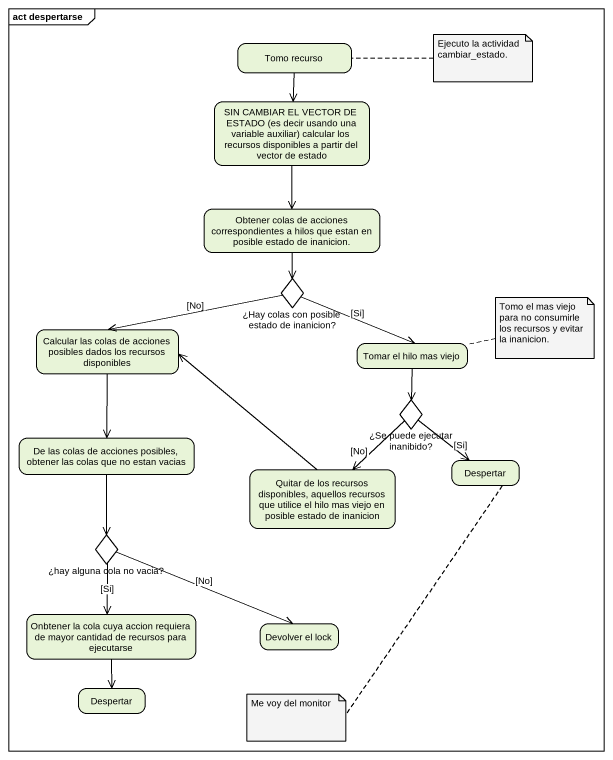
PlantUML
@startuml
mainframe act despertarse
hide empty description
state "Tomo recurso" as Tomo_recurso
state "SIN CAMBIAR EL VECTOR DE ESTADO (es decir usando una variable auxiliar) calcular los recursos disponibles a partir del vector de estado" as SIN_CAMBIAR_EL_VECTOR_DE
state "Obtener colas de acciones correspondientes a hilos que estan en posible estado de inanicion." as Obtener_colas_de_acciones
state "¿Hay colas con posible estado de inanicion?" as Hay_colas_con_posible <<choice>>
state "Calcular las colas de acciones posibles dados los recursos disponibles" as Calcular_las_colas_de
state "Tomar el hilo mas viejo" as Tomar_el_hilo_mas_viejo
state "¿Se puede ejecutar inanibido?" as Se_puede_ejecutar_inanibido <<choice>>
state "De las colas de acciones posibles, obtener las colas que no estan vacias" as De_las_colas_de_acciones
state "Quitar de los recursos disponibles, aquellos recursos que utilice el hilo mas viejo en posible estado de inanicion" as Quitar_de_los_recursos
state Despertar
state "¿hay alguna cola no vacia?" as hay_alguna_cola_no_vacia <<choice>>
state "Onbtener la cola cuya accion requiera de mayor cantidad de recursos para ejecutarse" as Onbtener_la_cola_cuya
state "Devolver el lock" as Devolver_el_lock
state "Despertar" as Despertar_2
Tomo_recurso --> SIN_CAMBIAR_EL_VECTOR_DE
SIN_CAMBIAR_EL_VECTOR_DE --> Obtener_colas_de_acciones
Obtener_colas_de_acciones --> Hay_colas_con_posible
Hay_colas_con_posible -left-> Calcular_las_colas_de : [No]
Hay_colas_con_posible -right-> Tomar_el_hilo_mas_viejo : [Si]
Calcular_las_colas_de --> De_las_colas_de_acciones
Tomar_el_hilo_mas_viejo --> Se_puede_ejecutar_inanibido
Se_puede_ejecutar_inanibido --> Quitar_de_los_recursos : [No]
Se_puede_ejecutar_inanibido --> Despertar : [Si]
De_las_colas_de_acciones --> hay_alguna_cola_no_vacia
Quitar_de_los_recursos -up-> Calcular_las_colas_de
hay_alguna_cola_no_vacia --> Onbtener_la_cola_cuya : [Si]
hay_alguna_cola_no_vacia -right-> Devolver_el_lock : [No]
Onbtener_la_cola_cuya --> Despertar_2
note right of Tomo_recurso : Ejecuto la actividad cambiar_estado.
note right of Tomar_el_hilo_mas_viejo : Tomo el mas viejo para no consumirle los recursos y evitar la inanicion.
note bottom of Despertar : Me voy del monitor
@enduml
